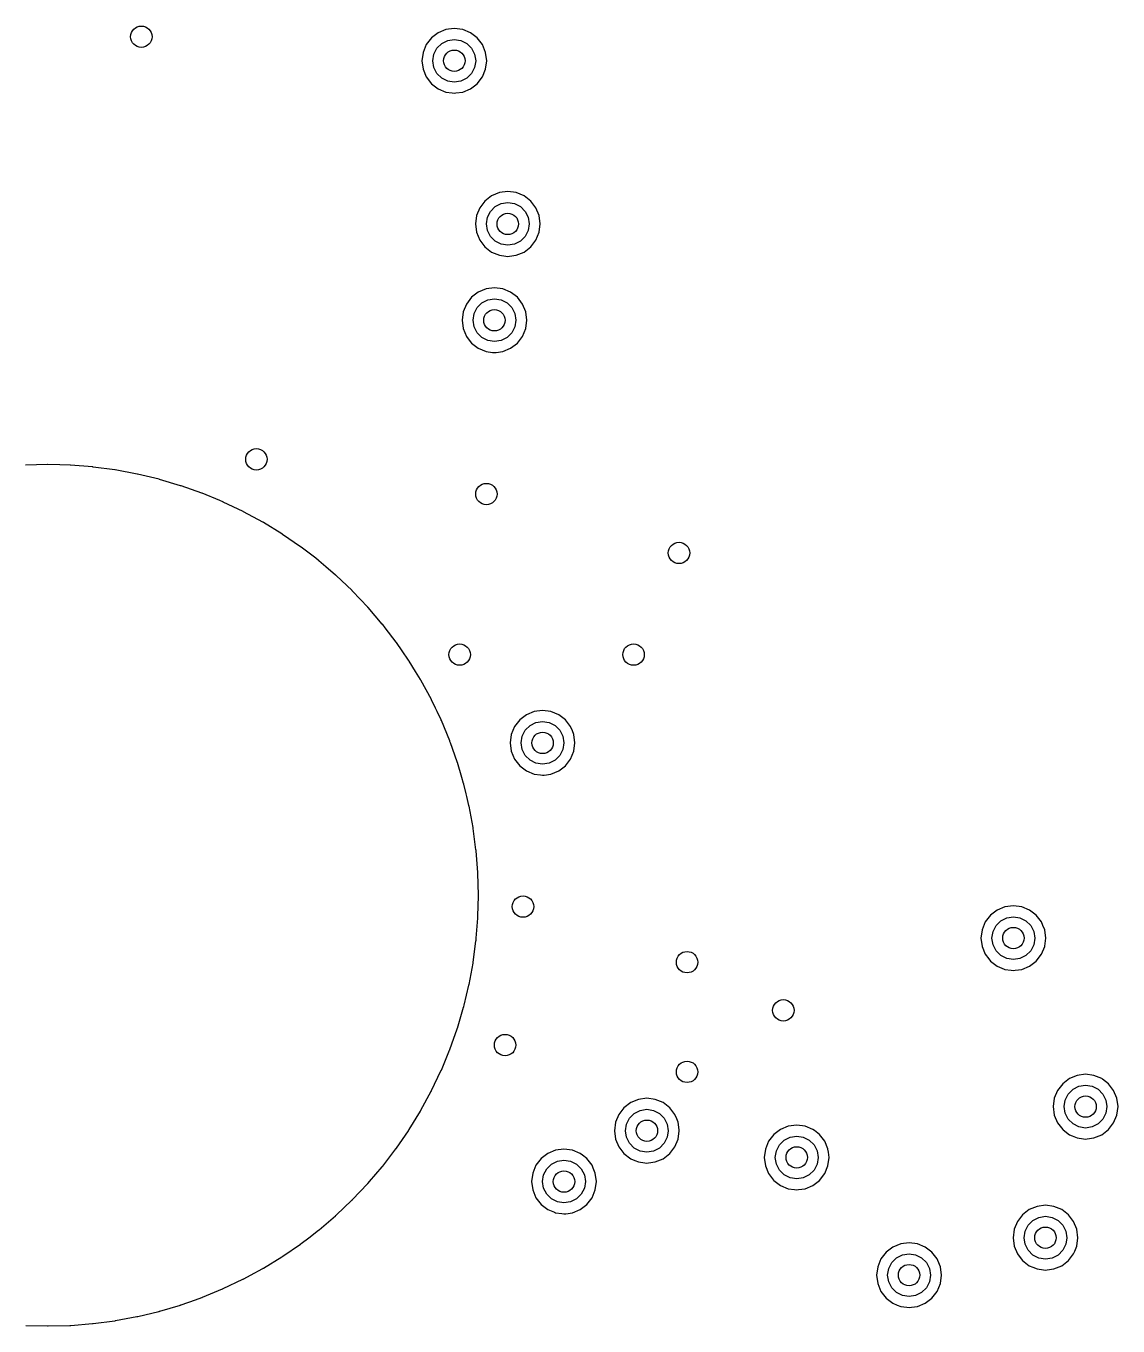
# Model space of a CAD drawing. Extents: x -1.57 to 1.57, y -1.57 to 1.57.
# Drawn here: x -0.016 to 0.788, y -0.317 to 0.64 of the extents above; entities that cross this region are included whole.
import ezdxf

# ---------------------------------------------------------------- set-up
doc = ezdxf.new("R2010")
doc.units = 0
doc.header["$MEASUREMENT"] = 0
doc.layers.add('BLACK', color=7, linetype='CONTINUOUS')

msp = doc.modelspace()

# ---------------------------------------------------------------- linework, layer by layer
at = {"layer": 'BLACK', "linetype": 'CONTINUOUS'}
for p, q in [((0.28729, 0.63482), (0.28235, 0.63104)), ((0.29304, 0.63721), (0.28729, 0.63482)), ((0.28729, 0.63482), (0.28729, 0.63482)), ((0.29921, 0.63802), (0.29304, 0.63721)), ((0.29304, 0.63721), (0.29304, 0.63721)), ((0.30538, 0.63721), (0.29921, 0.63802)), ((0.29921, 0.63802), (0.29921, 0.63802)), ((0.31113, 0.63482), (0.30538, 0.63721)), ((0.30538, 0.63721), (0.30538, 0.63721)), ((0.31607, 0.63104), (0.31113, 0.63482)), ((0.27856, 0.6261), (0.27618, 0.62035)), ((0.28235, 0.63104), (0.27856, 0.6261)), ((0.27856, 0.6261), (0.27856, 0.6261)), ((0.28235, 0.63104), (0.28235, 0.63104)), ((0.28424, 0.61904), (0.28647, 0.62343)), ((0.28647, 0.62343), (0.28996, 0.62691)), ((0.28996, 0.62691), (0.29435, 0.62915)), ((0.29435, 0.62915), (0.29921, 0.62992)), ((0.29921, 0.62992), (0.30408, 0.62915)), ((0.30408, 0.62915), (0.30847, 0.62691)), ((0.30847, 0.62691), (0.31195, 0.62343)), ((0.31195, 0.62343), (0.31419, 0.61904)), ((0.31986, 0.6261), (0.31607, 0.63104)), ((0.31607, 0.63104), (0.31607, 0.63104)), ((0.31607, 0.63104), (0.31607, 0.63104)), ((0.31607, 0.63104), (0.31607, 0.63104)), ((0.31607, 0.63104), (0.31607, 0.63104)), ((0.32225, 0.62035), (0.31986, 0.6261)), ((0.31986, 0.6261), (0.31986, 0.6261)), ((0.27618, 0.62035), (0.27537, 0.61417)), ((0.27537, 0.61417), (0.27537, 0.61417)), ((0.27537, 0.61417), (0.27618, 0.608)), ((0.27618, 0.62035), (0.27618, 0.62035)), ((0.28347, 0.61417), (0.28424, 0.61904)), ((0.28424, 0.60931), (0.28347, 0.61417)), ((0.31419, 0.61904), (0.31496, 0.61417)), ((0.31496, 0.61417), (0.31419, 0.60931)), ((0.32306, 0.61417), (0.32225, 0.62035)), ((0.32225, 0.608), (0.32306, 0.61417)), ((0.27618, 0.608), (0.27618, 0.608)), ((0.27618, 0.608), (0.27856, 0.60225)), ((0.28647, 0.60492), (0.28424, 0.60931)), ((0.28996, 0.60143), (0.28647, 0.60492)), ((0.31195, 0.60492), (0.30847, 0.60143)), ((0.31419, 0.60931), (0.31195, 0.60492)), ((0.31986, 0.60225), (0.32225, 0.608)), ((0.27856, 0.60225), (0.27856, 0.60225)), ((0.27856, 0.60225), (0.27856, 0.60225)), ((0.27856, 0.60225), (0.28235, 0.59731)), ((0.28235, 0.59731), (0.28729, 0.59352)), ((0.28729, 0.59352), (0.29304, 0.59114)), ((0.29435, 0.5992), (0.28996, 0.60143)), ((0.29921, 0.59842), (0.29435, 0.5992)), ((0.30408, 0.5992), (0.29921, 0.59842)), ((0.30847, 0.60143), (0.30408, 0.5992)), ((0.30538, 0.59114), (0.31113, 0.59352)), ((0.31113, 0.59352), (0.31607, 0.59731)), ((0.31607, 0.59731), (0.31986, 0.60225)), ((0.29304, 0.59114), (0.29767, 0.59053)), ((0.29767, 0.59053), (0.29921, 0.59033)), ((0.29921, 0.59033), (0.30045, 0.59049)), ((0.29921, 0.59033), (0.29921, 0.59033)), ((0.29921, 0.59033), (0.29921, 0.59033)), ((0.30045, 0.59049), (0.30538, 0.59114)), ((0.33241, 0.51713), (0.32666, 0.51475)), ((0.33858, 0.51794), (0.33241, 0.51713)), ((0.33241, 0.51713), (0.33241, 0.51713)), ((0.34475, 0.51713), (0.33858, 0.51794)), ((0.33858, 0.51794), (0.33858, 0.51794)), ((0.35051, 0.51475), (0.34475, 0.51713)), ((0.34475, 0.51713), (0.34475, 0.51713)), ((0.32172, 0.51096), (0.31793, 0.50602)), ((0.32666, 0.51475), (0.32172, 0.51096)), ((0.32172, 0.51096), (0.32172, 0.51096)), ((0.32666, 0.51475), (0.32666, 0.51475)), ((0.32933, 0.50684), (0.33372, 0.50907)), ((0.33372, 0.50907), (0.33858, 0.50984)), ((0.33858, 0.50984), (0.34345, 0.50907)), ((0.34345, 0.50907), (0.34784, 0.50684)), ((0.35544, 0.51096), (0.35051, 0.51475)), ((0.35923, 0.50602), (0.35544, 0.51096)), ((0.35544, 0.51096), (0.35544, 0.51096)), ((0.35544, 0.51096), (0.35544, 0.51096)), ((0.35544, 0.51096), (0.35544, 0.51096)), ((0.35544, 0.51096), (0.35544, 0.51096)), ((0.31555, 0.50027), (0.31474, 0.4941)), ((0.31793, 0.50602), (0.31555, 0.50027)), ((0.31555, 0.50027), (0.31555, 0.50027)), ((0.31793, 0.50602), (0.31793, 0.50602)), ((0.32283, 0.49409), (0.3236, 0.49896)), ((0.3236, 0.49896), (0.32584, 0.50335)), ((0.32584, 0.50335), (0.32933, 0.50684)), ((0.34784, 0.50684), (0.35132, 0.50335)), ((0.35132, 0.50335), (0.35356, 0.49896)), ((0.35356, 0.49896), (0.35433, 0.49409)), ((0.36156, 0.50041), (0.35923, 0.50602)), ((0.35923, 0.50602), (0.35923, 0.50602)), ((0.36162, 0.50027), (0.36156, 0.50041)), ((0.36243, 0.49409), (0.36162, 0.50027)), ((0.31474, 0.4941), (0.31474, 0.49409)), ((0.31474, 0.49409), (0.31555, 0.48792)), ((0.3236, 0.48923), (0.32283, 0.49409)), ((0.32584, 0.48484), (0.3236, 0.48923)), ((0.35356, 0.48923), (0.35132, 0.48484)), ((0.35433, 0.49409), (0.35356, 0.48923)), ((0.36162, 0.48792), (0.36243, 0.49409)), ((0.31555, 0.48792), (0.31555, 0.48792)), ((0.31555, 0.48792), (0.31793, 0.48217)), ((0.31793, 0.48217), (0.31793, 0.48217)), ((0.31793, 0.48217), (0.32172, 0.47723)), ((0.32933, 0.48135), (0.32584, 0.48484)), ((0.33372, 0.47912), (0.32933, 0.48135)), ((0.33858, 0.47835), (0.33372, 0.47912)), ((0.34345, 0.47912), (0.33858, 0.47835)), ((0.34784, 0.48135), (0.34345, 0.47912)), ((0.35132, 0.48484), (0.34784, 0.48135)), ((0.35544, 0.47723), (0.35923, 0.48217)), ((0.35923, 0.48217), (0.36162, 0.48792)), ((0.32172, 0.47723), (0.32172, 0.47723)), ((0.32172, 0.47723), (0.32666, 0.47344)), ((0.32666, 0.47344), (0.33241, 0.47106)), ((0.33241, 0.47106), (0.33704, 0.47045)), ((0.33704, 0.47045), (0.33858, 0.47025)), ((0.33858, 0.47025), (0.33982, 0.47041)), ((0.33858, 0.47025), (0.33858, 0.47025)), ((0.33858, 0.47025), (0.33858, 0.47025)), ((0.33982, 0.47041), (0.34475, 0.47106)), ((0.34475, 0.47106), (0.35051, 0.47344)), ((0.35051, 0.47344), (0.35544, 0.47723)), ((0.31682, 0.44388), (0.31188, 0.44009)), ((0.32257, 0.44626), (0.31682, 0.44388)), ((0.31682, 0.44388), (0.31682, 0.44388)), ((0.32874, 0.44707), (0.32257, 0.44626)), ((0.32257, 0.44626), (0.32257, 0.44626)), ((0.33491, 0.44626), (0.32874, 0.44707)), ((0.32874, 0.44707), (0.32874, 0.44707)), ((0.34066, 0.44388), (0.33491, 0.44626)), ((0.33491, 0.44626), (0.33491, 0.44626)), ((0.3456, 0.44009), (0.34066, 0.44388)), ((0.30809, 0.43515), (0.30571, 0.4294)), ((0.31188, 0.44009), (0.30809, 0.43515)), ((0.30809, 0.43515), (0.30809, 0.43515)), ((0.31188, 0.44009), (0.31188, 0.44009)), ((0.31376, 0.4281), (0.316, 0.43249)), ((0.316, 0.43249), (0.31948, 0.43597)), ((0.31948, 0.43597), (0.32387, 0.43821)), ((0.32387, 0.43821), (0.32874, 0.43898)), ((0.32874, 0.43898), (0.33361, 0.43821)), ((0.33361, 0.43821), (0.338, 0.43597)), ((0.338, 0.43597), (0.34148, 0.43249)), ((0.34148, 0.43249), (0.34372, 0.4281)), ((0.34939, 0.43515), (0.3456, 0.44009)), ((0.3456, 0.44009), (0.3456, 0.44009)), ((0.3456, 0.44009), (0.3456, 0.44009)), ((0.3456, 0.44009), (0.3456, 0.44009)), ((0.3456, 0.44009), (0.3456, 0.44009)), ((0.35177, 0.4294), (0.34939, 0.43515)), ((0.34939, 0.43515), (0.34939, 0.43515)), ((0.30571, 0.4294), (0.30489, 0.42323)), ((0.30489, 0.42323), (0.30489, 0.42323)), ((0.30489, 0.42323), (0.30571, 0.41706)), ((0.30571, 0.4294), (0.30571, 0.4294)), ((0.31299, 0.42323), (0.31376, 0.4281)), ((0.31376, 0.41836), (0.31299, 0.42323)), ((0.34372, 0.4281), (0.34449, 0.42323)), ((0.34449, 0.42323), (0.34372, 0.41836)), ((0.35259, 0.42323), (0.35177, 0.4294)), ((0.35177, 0.41706), (0.35259, 0.42323)), ((0.30571, 0.41706), (0.30571, 0.41706)), ((0.30571, 0.41706), (0.30809, 0.41131)), ((0.316, 0.41397), (0.31376, 0.41836)), ((0.31948, 0.41049), (0.316, 0.41397)), ((0.34148, 0.41397), (0.338, 0.41049)), ((0.34372, 0.41836), (0.34148, 0.41397)), ((0.34939, 0.4113), (0.35177, 0.41706)), ((0.30809, 0.41131), (0.30809, 0.41131)), ((0.30809, 0.41131), (0.31094, 0.40759)), ((0.31094, 0.40759), (0.31188, 0.40637)), ((0.31188, 0.40637), (0.31682, 0.40258)), ((0.31682, 0.40258), (0.32257, 0.4002)), ((0.32387, 0.40825), (0.31948, 0.41049)), ((0.32874, 0.40748), (0.32387, 0.40825)), ((0.33361, 0.40825), (0.32874, 0.40748)), ((0.338, 0.41049), (0.33361, 0.40825)), ((0.33491, 0.4002), (0.34066, 0.40258)), ((0.34066, 0.40258), (0.3456, 0.40637)), ((0.3456, 0.40637), (0.34939, 0.4113)), ((0.32257, 0.4002), (0.3272, 0.39959)), ((0.3272, 0.39959), (0.32874, 0.39938)), ((0.32874, 0.39938), (0.32997, 0.39954)), ((0.32874, 0.39938), (0.32874, 0.39938)), ((0.32874, 0.39938), (0.32874, 0.39938)), ((0.32997, 0.39954), (0.33491, 0.4002)), ((-0.00011, 0.31695), (-0.01629, 0.31652)), ((-0.00006, 0.31695), (-0.00011, 0.31695)), ((-0.00004, 0.31695), (-0.00006, 0.31695)), ((0.00005, 0.31695), (-0.00004, 0.31695)), ((0.00007, 0.31695), (0.00005, 0.31695)), ((0.00012, 0.31695), (0.00007, 0.31695)), ((0.00886, 0.31672), (0.00012, 0.31695)), ((0.01646, 0.31652), (0.00886, 0.31672)), ((0.01651, 0.31652), (0.01646, 0.31652)), ((0.01655, 0.31652), (0.01651, 0.31652)), ((0.01662, 0.31651), (0.01655, 0.31652)), ((0.01667, 0.31651), (0.01662, 0.31651)), ((0.01673, 0.3165), (0.01667, 0.31651)), ((0.03301, 0.31522), (0.01673, 0.3165)), ((0.03306, 0.31522), (0.03301, 0.31522)), ((0.03308, 0.31522), (0.03306, 0.31522)), ((0.03318, 0.31521), (0.03308, 0.31522)), ((0.03332, 0.3152), (0.03318, 0.31521)), ((0.03344, 0.31517), (0.03332, 0.3152)), ((0.04947, 0.31306), (0.03344, 0.31517)), ((0.04951, 0.31306), (0.04947, 0.31306)), ((0.04955, 0.31305), (0.04951, 0.31306)), ((0.04961, 0.31304), (0.04955, 0.31305)), ((0.04967, 0.31303), (0.04961, 0.31304)), ((0.04972, 0.31302), (0.04967, 0.31303)), ((0.06578, 0.31004), (0.04972, 0.31302)), ((0.06583, 0.31004), (0.06578, 0.31004)), ((0.06587, 0.31003), (0.06583, 0.31004)), ((0.06593, 0.31002), (0.06587, 0.31003)), ((0.06598, 0.31001), (0.06593, 0.31002)), ((0.06603, 0.30999), (0.06598, 0.31001)), ((0.08191, 0.30618), (0.06603, 0.30999)), ((0.08197, 0.30617), (0.08191, 0.30618)), ((0.08198, 0.30616), (0.08197, 0.30617)), ((0.08208, 0.30614), (0.08198, 0.30616)), ((0.08222, 0.3061), (0.08208, 0.30614)), ((0.08234, 0.30606), (0.08222, 0.3061)), ((0.09782, 0.30147), (0.08234, 0.30606)), ((0.09788, 0.30146), (0.09782, 0.30147)), ((0.09791, 0.30145), (0.09788, 0.30146)), ((0.09798, 0.30143), (0.09791, 0.30145)), ((0.09811, 0.30138), (0.09798, 0.30143)), ((0.09821, 0.30134), (0.09811, 0.30138)), ((0.11331, 0.29599), (0.09821, 0.30134)), ((0.11342, 0.29596), (0.11331, 0.29599)), ((0.11355, 0.29591), (0.11342, 0.29596)), ((0.11362, 0.29588), (0.11355, 0.29591)), ((0.11366, 0.29587), (0.11362, 0.29588)), ((0.11371, 0.29584), (0.11366, 0.29587)), ((0.12668, 0.29047), (0.11371, 0.29584)), ((0.12879, 0.2896), (0.12668, 0.29047)), ((0.12884, 0.28958), (0.12879, 0.2896)), ((0.12888, 0.28956), (0.12884, 0.28958)), ((0.12895, 0.28953), (0.12888, 0.28956)), ((0.12908, 0.28948), (0.12895, 0.28953)), ((0.12918, 0.28942), (0.12908, 0.28948)), ((0.14376, 0.28246), (0.12918, 0.28942)), ((0.14382, 0.28244), (0.14376, 0.28246)), ((0.14386, 0.28242), (0.14382, 0.28244)), ((0.14393, 0.28238), (0.14386, 0.28242)), ((0.14406, 0.28232), (0.14393, 0.28238)), ((0.14416, 0.28226), (0.14406, 0.28232)), ((0.15836, 0.27455), (0.14416, 0.28226)), ((0.15842, 0.27452), (0.15836, 0.27455)), ((0.15843, 0.27451), (0.15842, 0.27452)), ((0.15852, 0.27446), (0.15843, 0.27451)), ((0.15864, 0.2744), (0.15852, 0.27446)), ((0.15873, 0.27433), (0.15864, 0.2744)), ((0.17238, 0.26597), (0.15873, 0.27433)), ((0.17248, 0.26591), (0.17238, 0.26597)), ((0.17259, 0.26584), (0.17248, 0.26591)), ((0.17266, 0.26579), (0.17259, 0.26584)), ((0.17278, 0.26571), (0.17266, 0.26579)), ((0.17288, 0.26564), (0.17278, 0.26571)), ((0.18606, 0.25658), (0.17288, 0.26564)), ((0.18616, 0.25652), (0.18606, 0.25658)), ((0.18626, 0.25644), (0.18616, 0.25652)), ((0.18634, 0.25639), (0.18626, 0.25644)), ((0.18637, 0.25637), (0.18634, 0.25639)), ((0.18641, 0.25633), (0.18637, 0.25637)), ((0.19723, 0.24803), (0.18641, 0.25633)), ((0.19936, 0.2464), (0.19723, 0.24803)), ((0.1994, 0.24637), (0.19936, 0.2464)), ((0.19943, 0.24634), (0.1994, 0.24637)), ((0.19949, 0.24629), (0.19943, 0.24634)), ((0.19953, 0.24626), (0.19949, 0.24629)), ((0.19957, 0.24622), (0.19953, 0.24626)), ((0.20468, 0.24186), (0.19957, 0.24622)), ((0.21186, 0.23572), (0.20468, 0.24186)), ((0.21196, 0.23565), (0.21186, 0.23572)), ((0.21204, 0.23557), (0.21196, 0.23565)), ((0.21212, 0.23551), (0.21204, 0.23557)), ((0.21221, 0.23543), (0.21212, 0.23551)), ((0.21229, 0.23534), (0.21221, 0.23543)), ((0.22402, 0.22421), (0.21229, 0.23534)), ((0.22406, 0.22417), (0.22402, 0.22421)), ((0.22408, 0.22416), (0.22406, 0.22417)), ((0.22416, 0.22408), (0.22408, 0.22416)), ((0.22426, 0.22399), (0.22416, 0.22408)), ((0.22434, 0.22389), (0.22426, 0.22399)), ((0.23545, 0.21218), (0.22434, 0.22389)), ((0.23549, 0.21214), (0.23545, 0.21218)), ((0.23551, 0.21212), (0.23549, 0.21214)), ((0.23558, 0.21204), (0.23551, 0.21212)), ((0.23568, 0.21193), (0.23558, 0.21204)), ((0.23575, 0.21183), (0.23568, 0.21193)), ((0.24622, 0.19957), (0.23575, 0.21183)), ((0.24627, 0.19953), (0.24622, 0.19957)), ((0.24628, 0.1995), (0.24627, 0.19953)), ((0.24635, 0.19942), (0.24628, 0.1995)), ((0.24643, 0.19933), (0.24635, 0.19942)), ((0.2465, 0.19922), (0.24643, 0.19933)), ((0.24832, 0.19685), (0.2465, 0.19922)), ((0.25633, 0.18641), (0.24832, 0.19685)), ((0.25637, 0.18636), (0.25633, 0.18641)), ((0.25639, 0.18634), (0.25637, 0.18636)), ((0.25645, 0.18626), (0.25639, 0.18634)), ((0.25654, 0.18614), (0.25645, 0.18626)), ((0.2566, 0.18604), (0.25654, 0.18614)), ((0.26075, 0.17999), (0.2566, 0.18604)), ((0.26555, 0.173), (0.26075, 0.17999)), ((0.26574, 0.17274), (0.26555, 0.173)), ((0.26577, 0.17269), (0.26574, 0.17274)), ((0.26579, 0.17267), (0.26577, 0.17269)), ((0.26584, 0.17258), (0.26579, 0.17267)), ((0.26592, 0.17247), (0.26584, 0.17258)), ((0.26598, 0.17236), (0.26592, 0.17247)), ((0.2707, 0.16466), (0.26598, 0.17236)), ((0.27304, 0.16083), (0.2707, 0.16466)), ((0.27434, 0.15872), (0.27304, 0.16083)), ((0.27441, 0.15862), (0.27434, 0.15872)), ((0.27446, 0.15851), (0.27441, 0.15862)), ((0.27451, 0.15844), (0.27446, 0.15851)), ((0.27458, 0.15832), (0.27451, 0.15844)), ((0.27463, 0.15822), (0.27458, 0.15832)), ((0.28234, 0.14401), (0.27463, 0.15822)), ((0.28237, 0.14396), (0.28234, 0.14401)), ((0.28237, 0.14395), (0.28237, 0.14396)), ((0.28244, 0.14383), (0.28237, 0.14395)), ((0.28246, 0.14376), (0.28244, 0.14383)), ((0.28244, 0.14383), (0.28244, 0.14383)), ((0.28531, 0.1378), (0.28246, 0.14376)), ((0.28653, 0.13524), (0.28531, 0.1378)), ((0.28949, 0.12904), (0.28653, 0.13524)), ((0.358, 0.13524), (0.35225, 0.13286)), ((0.36417, 0.13605), (0.358, 0.13524)), ((0.358, 0.13524), (0.358, 0.13524)), ((0.37034, 0.13524), (0.36417, 0.13605)), ((0.36417, 0.13605), (0.36417, 0.13605)), ((0.3761, 0.13286), (0.37034, 0.13524)), ((0.37034, 0.13524), (0.37034, 0.13524)), ((0.28952, 0.12899), (0.28949, 0.12904)), ((0.28953, 0.12897), (0.28952, 0.12899)), ((0.28957, 0.12886), (0.28953, 0.12897)), ((0.28964, 0.12872), (0.28957, 0.12886)), ((0.28968, 0.1286), (0.28964, 0.12872)), ((0.29584, 0.11371), (0.28968, 0.1286)), ((0.34731, 0.12907), (0.34352, 0.12413)), ((0.35225, 0.13286), (0.34731, 0.12907)), ((0.34731, 0.12907), (0.34731, 0.12907)), ((0.35143, 0.12146), (0.35492, 0.12495)), ((0.35225, 0.13286), (0.35225, 0.13286)), ((0.35492, 0.12495), (0.35931, 0.12718)), ((0.35931, 0.12718), (0.36417, 0.12795)), ((0.36417, 0.12795), (0.36904, 0.12718)), ((0.36904, 0.12718), (0.37343, 0.12495)), ((0.37343, 0.12495), (0.37691, 0.12146)), ((0.38103, 0.12907), (0.3761, 0.13286)), ((0.38104, 0.12907), (0.38103, 0.12907)), ((0.38482, 0.12413), (0.38104, 0.12907)), ((0.38104, 0.12907), (0.38104, 0.12907)), ((0.38104, 0.12907), (0.38104, 0.12907)), ((0.38104, 0.12907), (0.38104, 0.12907)), ((0.34114, 0.11838), (0.34033, 0.1122)), ((0.34352, 0.12413), (0.34114, 0.11838)), ((0.34114, 0.11838), (0.34114, 0.11838)), ((0.34352, 0.12413), (0.34352, 0.12413)), ((0.34842, 0.1122), (0.3492, 0.11707)), ((0.3492, 0.11707), (0.35143, 0.12146)), ((0.37691, 0.12146), (0.37915, 0.11707)), ((0.37915, 0.11707), (0.37992, 0.1122)), ((0.38615, 0.12093), (0.38482, 0.12413)), ((0.38482, 0.12413), (0.38482, 0.12413)), ((0.38721, 0.11838), (0.38615, 0.12093)), ((0.38802, 0.1122), (0.38721, 0.11838)), ((0.29587, 0.11366), (0.29584, 0.11371)), ((0.29588, 0.11364), (0.29587, 0.11366)), ((0.29592, 0.11353), (0.29588, 0.11364)), ((0.29596, 0.11343), (0.29592, 0.11353)), ((0.29599, 0.11332), (0.29596, 0.11343)), ((0.29639, 0.1122), (0.29599, 0.11332)), ((0.30134, 0.09822), (0.29639, 0.1122)), ((0.34033, 0.1122), (0.34033, 0.1122)), ((0.34033, 0.1122), (0.34114, 0.10603)), ((0.34114, 0.10603), (0.34114, 0.10603)), ((0.34114, 0.10603), (0.34352, 0.10028)), ((0.3492, 0.10734), (0.34842, 0.1122)), ((0.35143, 0.10295), (0.3492, 0.10734)), ((0.37915, 0.10734), (0.37691, 0.10295)), ((0.37992, 0.1122), (0.37915, 0.10734)), ((0.38482, 0.10028), (0.38721, 0.10603)), ((0.38721, 0.10603), (0.38802, 0.1122)), ((0.30139, 0.0981), (0.30134, 0.09822)), ((0.30142, 0.09801), (0.30139, 0.0981)), ((0.30146, 0.09788), (0.30142, 0.09801)), ((0.3015, 0.09778), (0.30146, 0.09788)), ((0.30152, 0.09765), (0.3015, 0.09778)), ((0.30476, 0.08673), (0.30152, 0.09765)), ((0.34352, 0.10028), (0.34352, 0.10028)), ((0.34352, 0.10028), (0.34731, 0.09534)), ((0.35492, 0.09946), (0.35143, 0.10295)), ((0.35931, 0.09723), (0.35492, 0.09946)), ((0.36417, 0.09646), (0.35931, 0.09723)), ((0.36904, 0.09723), (0.36417, 0.09646)), ((0.37343, 0.09946), (0.36904, 0.09723)), ((0.37691, 0.10295), (0.37343, 0.09946)), ((0.38104, 0.09534), (0.38482, 0.10028)), ((0.30606, 0.08234), (0.30476, 0.08673)), ((0.34731, 0.09534), (0.34731, 0.09534)), ((0.34731, 0.09534), (0.35225, 0.09155)), ((0.35225, 0.09155), (0.358, 0.08917)), ((0.358, 0.08917), (0.36263, 0.08856)), ((0.36263, 0.08856), (0.36417, 0.08836)), ((0.36417, 0.08836), (0.36541, 0.08852)), ((0.36417, 0.08836), (0.36417, 0.08836)), ((0.36417, 0.08836), (0.36417, 0.08836)), ((0.36541, 0.08852), (0.37034, 0.08917)), ((0.37034, 0.08917), (0.3761, 0.09155)), ((0.3761, 0.09155), (0.38104, 0.09534)), ((0.30611, 0.08221), (0.30606, 0.08234)), ((0.30613, 0.0821), (0.30611, 0.08221)), ((0.30617, 0.08197), (0.30613, 0.0821)), ((0.3062, 0.08186), (0.30617, 0.08197)), ((0.30622, 0.08173), (0.3062, 0.08186)), ((0.30789, 0.0748), (0.30622, 0.08173)), ((0.30837, 0.07277), (0.30789, 0.0748)), ((0.30996, 0.06617), (0.30837, 0.07277)), ((0.30999, 0.06606), (0.30996, 0.06617)), ((0.31001, 0.06595), (0.30999, 0.06606)), ((0.31004, 0.06585), (0.31001, 0.06595)), ((0.31007, 0.06572), (0.31004, 0.06585)), ((0.31008, 0.06559), (0.31007, 0.06572)), ((0.313, 0.04986), (0.31008, 0.06559)), ((0.31303, 0.04974), (0.313, 0.04986)), ((0.31304, 0.04964), (0.31303, 0.04974)), ((0.31306, 0.04952), (0.31304, 0.04964)), ((0.31308, 0.04942), (0.31306, 0.04952)), ((0.31309, 0.04929), (0.31308, 0.04942)), ((0.31517, 0.03343), (0.31309, 0.04929)), ((0.3152, 0.03331), (0.31517, 0.03343)), ((0.31521, 0.03318), (0.3152, 0.03331)), ((0.31522, 0.03308), (0.31521, 0.03318)), ((0.31524, 0.03293), (0.31522, 0.03308)), ((0.31524, 0.03281), (0.31524, 0.03293)), ((0.31649, 0.01688), (0.31524, 0.03281)), ((0.31651, 0.01676), (0.31649, 0.01688)), ((0.31651, 0.01664), (0.31651, 0.01676)), ((0.31652, 0.01653), (0.31651, 0.01664)), ((0.31653, 0.01636), (0.31652, 0.01653)), ((0.31652, 0.01623), (0.31653, 0.01636)), ((0.31694, 0.00014), (0.31652, 0.01623)), ((0.31695, 0.00008), (0.31694, 0.00014)), ((0.31695, 0.00007), (0.31695, 0.00008)), ((0.31695, -0.00007), (0.31695, 0.00007)), ((0.31655, -0.0153), (0.31694, -0.0003)), ((0.31694, -0.0003), (0.31695, -0.00017)), ((0.31695, -0.00017), (0.31695, -0.00007)), ((0.70446, -0.00846), (0.69871, -0.01085)), ((0.71063, -0.00765), (0.70446, -0.00846)), ((0.70446, -0.00846), (0.70446, -0.00846)), ((0.7168, -0.00846), (0.71063, -0.00765)), ((0.71063, -0.00765), (0.71063, -0.00765)), ((0.72255, -0.01085), (0.7168, -0.00846)), ((0.7168, -0.00846), (0.7168, -0.00846)), ((0.31534, -0.0315), (0.31649, -0.01691)), ((0.31649, -0.01691), (0.31651, -0.01678)), ((0.31651, -0.01664), (0.31652, -0.01653)), ((0.31651, -0.01678), (0.31651, -0.01664)), ((0.31652, -0.01625), (0.31655, -0.0153)), ((0.31653, -0.01639), (0.31652, -0.01625)), ((0.31652, -0.01653), (0.31653, -0.01639)), ((0.69377, -0.01463), (0.68998, -0.01957)), ((0.69871, -0.01085), (0.69377, -0.01463)), ((0.69377, -0.01463), (0.69377, -0.01463)), ((0.69789, -0.02224), (0.70137, -0.01876)), ((0.69871, -0.01085), (0.69871, -0.01085)), ((0.70137, -0.01876), (0.70576, -0.01652)), ((0.70576, -0.01652), (0.71063, -0.01575)), ((0.71063, -0.01575), (0.7155, -0.01652)), ((0.7155, -0.01652), (0.71989, -0.01876)), ((0.71989, -0.01876), (0.72337, -0.02224)), ((0.72749, -0.01463), (0.72255, -0.01085)), ((0.73128, -0.01957), (0.72749, -0.01463)), ((0.72749, -0.01463), (0.72749, -0.01463)), ((0.72749, -0.01463), (0.72749, -0.01463)), ((0.72749, -0.01463), (0.72749, -0.01463)), ((0.72749, -0.01463), (0.72749, -0.01463)), ((0.6876, -0.02532), (0.68678, -0.0315)), ((0.68998, -0.01957), (0.6876, -0.02532)), ((0.6876, -0.02532), (0.6876, -0.02532)), ((0.68998, -0.01957), (0.68998, -0.01957)), ((0.69488, -0.0315), (0.69565, -0.02663)), ((0.69565, -0.02663), (0.69789, -0.02224)), ((0.72337, -0.02224), (0.72561, -0.02663)), ((0.72561, -0.02663), (0.72638, -0.0315)), ((0.73239, -0.02224), (0.73128, -0.01957)), ((0.73128, -0.01957), (0.73128, -0.01957)), ((0.73366, -0.02532), (0.73239, -0.02224)), ((0.73448, -0.0315), (0.73366, -0.02532)), ((0.31306, -0.04944), (0.31517, -0.03346)), ((0.31517, -0.03346), (0.3152, -0.03332)), ((0.3152, -0.03332), (0.31521, -0.0332)), ((0.31521, -0.0332), (0.31522, -0.03306)), ((0.31522, -0.03306), (0.31523, -0.03297)), ((0.31523, -0.03284), (0.31534, -0.0315)), ((0.31523, -0.03297), (0.31523, -0.03284)), ((0.68678, -0.0315), (0.68678, -0.0315)), ((0.68678, -0.0315), (0.6876, -0.03767)), ((0.6876, -0.03767), (0.6876, -0.03767)), ((0.6876, -0.03767), (0.68998, -0.04342)), ((0.69565, -0.03636), (0.69488, -0.0315)), ((0.69789, -0.04075), (0.69565, -0.03636)), ((0.72561, -0.03636), (0.72337, -0.04075)), ((0.72638, -0.0315), (0.72561, -0.03636)), ((0.73128, -0.04342), (0.73366, -0.03767)), ((0.73366, -0.03767), (0.7337, -0.0374)), ((0.7337, -0.0374), (0.73448, -0.0315)), ((0.68998, -0.04342), (0.68998, -0.04342)), ((0.68998, -0.04342), (0.6926, -0.04684)), ((0.6926, -0.04684), (0.69377, -0.04836)), ((0.70137, -0.04424), (0.69789, -0.04075)), ((0.70576, -0.04647), (0.70137, -0.04424)), ((0.71063, -0.04724), (0.70576, -0.04647)), ((0.7155, -0.04647), (0.71063, -0.04724)), ((0.71989, -0.04424), (0.7155, -0.04647)), ((0.72337, -0.04075), (0.71989, -0.04424)), ((0.72749, -0.04836), (0.73128, -0.04342)), ((0.31008, -0.06561), (0.31299, -0.0499)), ((0.31299, -0.0499), (0.31302, -0.04976)), ((0.31302, -0.04976), (0.31304, -0.04965)), ((0.31304, -0.04965), (0.31306, -0.04952)), ((0.31306, -0.04951), (0.31306, -0.04944)), ((0.31306, -0.04952), (0.31306, -0.04951)), ((0.69377, -0.04836), (0.69871, -0.05215)), ((0.69871, -0.05215), (0.69871, -0.05215)), ((0.69871, -0.05215), (0.69871, -0.05215)), ((0.69871, -0.05215), (0.70381, -0.05426)), ((0.70381, -0.05426), (0.70446, -0.05453)), ((0.70446, -0.05453), (0.70909, -0.05514)), ((0.70909, -0.05514), (0.71063, -0.05534)), ((0.71063, -0.05534), (0.71186, -0.05518)), ((0.71063, -0.05534), (0.71063, -0.05534)), ((0.71063, -0.05534), (0.71063, -0.05534)), ((0.71186, -0.05518), (0.7168, -0.05453)), ((0.7168, -0.05453), (0.72255, -0.05215)), ((0.72255, -0.05215), (0.72749, -0.04836)), ((0.30646, -0.08073), (0.30995, -0.0662)), ((0.30995, -0.0662), (0.30999, -0.06608)), ((0.30999, -0.06608), (0.31001, -0.06595)), ((0.31001, -0.06595), (0.31004, -0.06584)), ((0.31004, -0.06584), (0.31006, -0.06574)), ((0.31006, -0.06574), (0.31008, -0.06561)), ((0.30304, -0.09252), (0.30604, -0.08239)), ((0.30604, -0.08239), (0.3061, -0.08225)), ((0.3061, -0.08225), (0.30613, -0.0821)), ((0.30613, -0.0821), (0.30617, -0.08196)), ((0.30617, -0.08196), (0.3062, -0.08187)), ((0.3062, -0.08187), (0.30622, -0.08174)), ((0.30622, -0.08174), (0.30646, -0.08073)), ((0.30152, -0.09766), (0.30304, -0.09252)), ((0.29739, -0.10938), (0.30133, -0.09825)), ((0.30133, -0.09825), (0.30138, -0.09812)), ((0.30138, -0.09812), (0.30142, -0.09801)), ((0.30142, -0.09801), (0.30146, -0.09787)), ((0.30146, -0.09787), (0.30149, -0.09779)), ((0.30149, -0.09779), (0.30152, -0.09766)), ((0.28967, -0.12861), (0.29577, -0.11389)), ((0.29577, -0.11389), (0.29583, -0.11377)), ((0.29583, -0.11377), (0.29588, -0.11364)), ((0.29588, -0.11364), (0.29592, -0.11353)), ((0.29592, -0.11353), (0.29593, -0.11351)), ((0.29593, -0.11351), (0.29595, -0.11345)), ((0.29595, -0.11345), (0.29739, -0.10938)), ((0.28252, -0.14364), (0.28941, -0.12921)), ((0.28941, -0.12921), (0.28947, -0.12909)), ((0.28947, -0.12909), (0.28952, -0.12897)), ((0.28952, -0.12897), (0.28958, -0.12886)), ((0.28958, -0.12886), (0.28963, -0.12874)), ((0.28963, -0.12874), (0.28967, -0.12861)), ((0.75761, -0.13248), (0.75186, -0.13486)), ((0.76378, -0.13167), (0.75761, -0.13248)), ((0.75761, -0.13248), (0.75761, -0.13248)), ((0.76995, -0.13248), (0.76378, -0.13167)), ((0.76378, -0.13167), (0.76378, -0.13167)), ((0.7757, -0.13486), (0.76995, -0.13248)), ((0.76995, -0.13248), (0.76995, -0.13248)), ((0.74692, -0.13865), (0.74313, -0.14359)), ((0.75186, -0.13486), (0.74692, -0.13865)), ((0.74692, -0.13865), (0.74692, -0.13865)), ((0.75104, -0.14625), (0.75452, -0.14277)), ((0.75186, -0.13486), (0.75186, -0.13486)), ((0.75452, -0.14277), (0.75891, -0.14053)), ((0.75891, -0.14053), (0.76378, -0.13976)), ((0.76378, -0.13976), (0.76865, -0.14053)), ((0.76865, -0.14053), (0.77304, -0.14277)), ((0.77304, -0.14277), (0.77652, -0.14625)), ((0.77632, -0.13534), (0.7757, -0.13486)), ((0.7757, -0.13486), (0.7757, -0.13486)), ((0.7757, -0.13486), (0.7757, -0.13486)), ((0.78064, -0.13865), (0.77632, -0.13534)), ((0.78443, -0.14359), (0.78064, -0.13865)), ((0.78064, -0.13865), (0.78064, -0.13865)), ((0.78064, -0.13865), (0.78064, -0.13865)), ((0.78064, -0.13865), (0.78064, -0.13865)), ((0.78064, -0.13865), (0.78064, -0.13865)), ((0.27463, -0.15821), (0.28225, -0.14416)), ((0.28225, -0.14416), (0.28233, -0.14405)), ((0.28233, -0.14405), (0.28237, -0.14396)), ((0.28237, -0.14396), (0.28244, -0.14382)), ((0.28244, -0.14382), (0.28247, -0.14377)), ((0.28247, -0.14377), (0.28252, -0.14364)), ((0.42902, -0.15258), (0.42408, -0.15637)), ((0.43477, -0.15019), (0.42902, -0.15258)), ((0.42902, -0.15258), (0.42902, -0.15258)), ((0.44094, -0.14938), (0.43477, -0.15019)), ((0.43477, -0.15019), (0.43477, -0.15019)), ((0.44712, -0.15019), (0.44094, -0.14938)), ((0.44094, -0.14938), (0.44094, -0.14938)), ((0.45287, -0.15258), (0.44712, -0.15019)), ((0.44712, -0.15019), (0.44712, -0.15019)), ((0.45669, -0.15551), (0.45287, -0.15258)), ((0.74075, -0.14934), (0.73993, -0.15551)), ((0.74313, -0.14359), (0.74075, -0.14934)), ((0.74075, -0.14934), (0.74075, -0.14934)), ((0.74313, -0.14359), (0.74313, -0.14359)), ((0.74803, -0.15551), (0.7488, -0.15065)), ((0.7488, -0.15065), (0.75104, -0.14625)), ((0.77652, -0.14625), (0.77876, -0.15065)), ((0.77876, -0.15065), (0.77953, -0.15551)), ((0.78681, -0.14934), (0.78443, -0.14359)), ((0.78443, -0.14359), (0.78443, -0.14359)), ((0.78763, -0.15551), (0.78681, -0.14934)), ((0.78681, -0.14934), (0.78681, -0.14934)), ((0.26598, -0.17235), (0.27431, -0.15876)), ((0.27431, -0.15876), (0.27439, -0.15865)), ((0.27439, -0.15865), (0.27446, -0.15852)), ((0.27446, -0.15852), (0.27452, -0.15843)), ((0.27452, -0.15843), (0.27458, -0.15833)), ((0.27458, -0.15833), (0.27463, -0.15821)), ((0.42029, -0.16131), (0.41791, -0.16706)), ((0.42408, -0.15637), (0.42029, -0.16131)), ((0.42029, -0.16131), (0.42029, -0.16131)), ((0.42408, -0.15637), (0.42408, -0.15637)), ((0.4282, -0.16397), (0.43169, -0.16049)), ((0.43169, -0.16049), (0.43608, -0.15825)), ((0.43608, -0.15825), (0.44094, -0.15748)), ((0.44094, -0.15748), (0.44581, -0.15825)), ((0.44581, -0.15825), (0.4502, -0.16049)), ((0.4502, -0.16049), (0.45369, -0.16397)), ((0.45781, -0.15637), (0.45669, -0.15551)), ((0.4616, -0.16131), (0.45781, -0.15637)), ((0.45781, -0.15637), (0.45781, -0.15637)), ((0.45781, -0.15637), (0.45781, -0.15637)), ((0.45781, -0.15637), (0.45781, -0.15637)), ((0.45781, -0.15637), (0.45781, -0.15637)), ((0.46297, -0.16461), (0.4616, -0.16131)), ((0.4616, -0.16131), (0.4616, -0.16131)), ((0.73993, -0.15551), (0.73993, -0.15551)), ((0.73993, -0.15551), (0.74075, -0.16168)), ((0.74075, -0.16168), (0.74075, -0.16168)), ((0.74075, -0.16168), (0.74313, -0.16744)), ((0.7488, -0.16038), (0.74803, -0.15551)), ((0.75104, -0.16477), (0.7488, -0.16038)), ((0.77876, -0.16038), (0.77652, -0.16477)), ((0.77953, -0.15551), (0.77876, -0.16038)), ((0.78443, -0.16744), (0.78681, -0.16168)), ((0.78681, -0.16168), (0.78763, -0.15551)), ((0.41791, -0.16706), (0.4171, -0.17323)), ((0.41791, -0.16706), (0.41791, -0.16706)), ((0.4252, -0.17323), (0.42597, -0.16836)), ((0.42597, -0.16836), (0.4282, -0.16397)), ((0.45369, -0.16397), (0.45592, -0.16836)), ((0.45592, -0.16836), (0.45669, -0.17323)), ((0.46398, -0.16706), (0.46297, -0.16461)), ((0.46419, -0.16869), (0.46398, -0.16706)), ((0.46474, -0.17288), (0.46419, -0.16869)), ((0.54501, -0.16988), (0.53926, -0.17226)), ((0.55118, -0.16907), (0.54501, -0.16988)), ((0.54501, -0.16988), (0.54501, -0.16988)), ((0.55735, -0.16988), (0.55118, -0.16907)), ((0.55118, -0.16907), (0.55118, -0.16907)), ((0.5631, -0.17226), (0.55735, -0.16988)), ((0.55735, -0.16988), (0.55735, -0.16988)), ((0.74313, -0.16744), (0.74313, -0.16744)), ((0.74313, -0.16744), (0.74692, -0.17237)), ((0.75452, -0.16825), (0.75104, -0.16477)), ((0.75891, -0.17049), (0.75452, -0.16825)), ((0.76378, -0.17126), (0.75891, -0.17049)), ((0.76865, -0.17049), (0.76378, -0.17126)), ((0.77304, -0.16825), (0.76865, -0.17049)), ((0.77652, -0.16477), (0.77304, -0.16825)), ((0.78064, -0.17237), (0.78443, -0.16744)), ((0.2566, -0.18603), (0.2654, -0.17323)), ((0.2654, -0.17323), (0.26564, -0.17289)), ((0.26564, -0.17289), (0.26572, -0.17278)), ((0.26572, -0.17278), (0.26578, -0.17268)), ((0.26578, -0.17268), (0.26585, -0.17257)), ((0.26585, -0.17257), (0.26592, -0.17247)), ((0.26592, -0.17247), (0.26598, -0.17235)), ((0.4171, -0.17323), (0.4171, -0.17323)), ((0.4171, -0.17323), (0.41791, -0.1794)), ((0.41791, -0.1794), (0.41791, -0.1794)), ((0.41791, -0.1794), (0.42029, -0.18515)), ((0.42597, -0.1781), (0.4252, -0.17323)), ((0.4282, -0.18249), (0.42597, -0.1781)), ((0.45592, -0.1781), (0.45369, -0.18249)), ((0.45669, -0.17323), (0.45592, -0.1781)), ((0.4616, -0.18515), (0.46398, -0.1794)), ((0.46398, -0.1794), (0.46479, -0.17323)), ((0.46479, -0.17323), (0.46474, -0.17288)), ((0.53053, -0.18099), (0.52815, -0.18674)), ((0.53432, -0.17605), (0.53053, -0.18099)), ((0.53053, -0.18099), (0.53053, -0.18099)), ((0.53926, -0.17226), (0.53432, -0.17605)), ((0.53432, -0.17605), (0.53432, -0.17605)), ((0.53844, -0.18366), (0.54192, -0.18017)), ((0.53926, -0.17226), (0.53926, -0.17226)), ((0.54192, -0.18017), (0.54631, -0.17794)), ((0.54631, -0.17794), (0.55118, -0.17716)), ((0.55118, -0.17716), (0.55605, -0.17794)), ((0.55605, -0.17794), (0.56044, -0.18017)), ((0.56044, -0.18017), (0.56392, -0.18366)), ((0.56422, -0.17312), (0.5631, -0.17226)), ((0.5631, -0.17226), (0.5631, -0.17226)), ((0.5631, -0.17226), (0.5631, -0.17226)), ((0.56804, -0.17605), (0.56422, -0.17312)), ((0.57183, -0.18099), (0.56804, -0.17605)), ((0.56804, -0.17605), (0.56804, -0.17605)), ((0.56804, -0.17605), (0.56804, -0.17605)), ((0.56804, -0.17605), (0.56804, -0.17605)), ((0.56804, -0.17605), (0.56804, -0.17605)), ((0.5741, -0.18645), (0.57183, -0.18099)), ((0.57183, -0.18099), (0.57183, -0.18099)), ((0.74692, -0.17237), (0.74692, -0.17237)), ((0.74692, -0.17237), (0.74692, -0.17237)), ((0.74692, -0.17237), (0.74692, -0.17237)), ((0.74692, -0.17237), (0.74724, -0.17262)), ((0.74724, -0.17262), (0.75186, -0.17616)), ((0.75186, -0.17616), (0.75186, -0.17616)), ((0.75186, -0.17616), (0.75186, -0.17616)), ((0.75186, -0.17616), (0.75401, -0.17705)), ((0.75401, -0.17705), (0.75761, -0.17855)), ((0.75761, -0.17855), (0.76224, -0.17915)), ((0.76224, -0.17915), (0.76378, -0.17936)), ((0.76378, -0.17936), (0.76501, -0.17919)), ((0.76378, -0.17936), (0.76378, -0.17936)), ((0.76378, -0.17936), (0.76378, -0.17936)), ((0.76501, -0.17919), (0.76995, -0.17855)), ((0.76995, -0.17855), (0.7757, -0.17616)), ((0.7757, -0.17616), (0.78064, -0.17237)), ((0.24651, -0.19921), (0.25622, -0.18655)), ((0.25622, -0.18655), (0.25631, -0.18645)), ((0.25631, -0.18645), (0.25638, -0.18635)), ((0.25638, -0.18635), (0.25646, -0.18625)), ((0.25646, -0.18625), (0.25653, -0.18615)), ((0.25653, -0.18615), (0.2566, -0.18603)), ((0.368, -0.18998), (0.36306, -0.19377)), ((0.37375, -0.1876), (0.368, -0.18998)), ((0.368, -0.18998), (0.368, -0.18998)), ((0.37992, -0.18678), (0.37375, -0.1876)), ((0.37375, -0.1876), (0.37375, -0.1876)), ((0.38609, -0.1876), (0.37992, -0.18678)), ((0.37992, -0.18678), (0.37992, -0.18678)), ((0.39184, -0.18998), (0.38609, -0.1876)), ((0.38609, -0.1876), (0.38609, -0.1876)), ((0.39345, -0.19121), (0.39184, -0.18998)), ((0.39184, -0.18998), (0.39184, -0.18998)), ((0.39184, -0.18998), (0.39184, -0.18998)), ((0.39678, -0.19377), (0.39345, -0.19121)), ((0.42029, -0.18515), (0.42029, -0.18515)), ((0.42029, -0.18515), (0.42408, -0.19009)), ((0.42408, -0.19009), (0.42408, -0.19009)), ((0.42408, -0.19009), (0.42902, -0.19388)), ((0.43169, -0.18597), (0.4282, -0.18249)), ((0.43608, -0.18821), (0.43169, -0.18597)), ((0.44094, -0.18898), (0.43608, -0.18821)), ((0.44581, -0.18821), (0.44094, -0.18898)), ((0.4502, -0.18597), (0.44581, -0.18821)), ((0.45369, -0.18249), (0.4502, -0.18597)), ((0.45413, -0.19291), (0.45781, -0.19009)), ((0.45781, -0.19009), (0.4616, -0.18515)), ((0.52815, -0.18674), (0.52733, -0.19291)), ((0.52815, -0.18674), (0.52815, -0.18674)), ((0.53543, -0.19291), (0.5362, -0.18805)), ((0.5362, -0.18805), (0.53844, -0.18366)), ((0.56392, -0.18366), (0.56616, -0.18805)), ((0.56616, -0.18805), (0.56693, -0.19291)), ((0.57421, -0.18674), (0.5741, -0.18645)), ((0.57451, -0.18898), (0.57421, -0.18674)), ((0.57503, -0.19291), (0.57451, -0.18898)), ((0.23678, -0.21063), (0.2461, -0.19972)), ((0.2461, -0.19972), (0.2462, -0.19962)), ((0.2462, -0.19962), (0.24627, -0.19952)), ((0.24627, -0.19952), (0.24636, -0.19941)), ((0.24636, -0.19941), (0.24643, -0.19933)), ((0.24643, -0.19933), (0.24651, -0.19921)), ((0.35927, -0.19871), (0.35689, -0.20446)), ((0.36306, -0.19377), (0.35927, -0.19871)), ((0.35927, -0.19871), (0.35927, -0.19871)), ((0.36306, -0.19377), (0.36306, -0.19377)), ((0.36718, -0.20137), (0.37067, -0.19789)), ((0.37067, -0.19789), (0.37506, -0.19565)), ((0.37506, -0.19565), (0.37992, -0.19488)), ((0.37992, -0.19488), (0.38479, -0.19565)), ((0.38479, -0.19565), (0.38918, -0.19789)), ((0.38918, -0.19789), (0.39266, -0.20137)), ((0.40057, -0.19871), (0.39678, -0.19377)), ((0.39678, -0.19377), (0.39678, -0.19377)), ((0.39678, -0.19377), (0.39678, -0.19377)), ((0.39678, -0.19377), (0.39678, -0.19377)), ((0.39678, -0.19377), (0.39678, -0.19377)), ((0.40148, -0.2009), (0.40057, -0.19871)), ((0.40057, -0.19871), (0.40057, -0.19871)), ((0.40295, -0.20446), (0.40148, -0.2009)), ((0.42902, -0.19388), (0.42902, -0.19388)), ((0.42902, -0.19388), (0.42902, -0.19388)), ((0.42902, -0.19388), (0.43208, -0.19515)), ((0.43208, -0.19515), (0.43477, -0.19626)), ((0.43477, -0.19626), (0.4394, -0.19687)), ((0.4394, -0.19687), (0.44094, -0.19707)), ((0.44094, -0.19707), (0.44218, -0.19691)), ((0.44094, -0.19707), (0.44094, -0.19707)), ((0.44094, -0.19707), (0.44094, -0.19707)), ((0.44218, -0.19691), (0.44712, -0.19626)), ((0.44712, -0.19626), (0.45287, -0.19388)), ((0.45287, -0.19388), (0.45413, -0.19291)), ((0.52733, -0.19291), (0.52733, -0.19291)), ((0.52733, -0.19291), (0.52815, -0.19909)), ((0.52815, -0.19909), (0.52815, -0.19909)), ((0.52815, -0.19909), (0.53053, -0.20484)), ((0.5362, -0.19778), (0.53543, -0.19291)), ((0.53844, -0.20217), (0.5362, -0.19778)), ((0.56616, -0.19778), (0.56392, -0.20217)), ((0.56693, -0.19291), (0.56616, -0.19778)), ((0.57183, -0.20484), (0.57421, -0.19909)), ((0.57421, -0.19909), (0.57503, -0.19291)), ((0.35689, -0.20446), (0.35608, -0.21063)), ((0.35689, -0.20446), (0.35689, -0.20446)), ((0.36417, -0.21063), (0.36494, -0.20576)), ((0.36494, -0.20576), (0.36718, -0.20137)), ((0.39266, -0.20137), (0.3949, -0.20576)), ((0.3949, -0.20576), (0.39567, -0.21063)), ((0.40377, -0.21063), (0.40295, -0.20446)), ((0.53053, -0.20484), (0.53053, -0.20484)), ((0.53053, -0.20484), (0.53421, -0.20963)), ((0.53421, -0.20963), (0.53432, -0.20977)), ((0.53432, -0.20977), (0.53926, -0.21356)), ((0.54192, -0.20565), (0.53844, -0.20217)), ((0.54631, -0.20789), (0.54192, -0.20565)), ((0.55118, -0.20866), (0.54631, -0.20789)), ((0.55605, -0.20789), (0.55118, -0.20866)), ((0.56044, -0.20565), (0.55605, -0.20789)), ((0.56392, -0.20217), (0.56044, -0.20565)), ((0.5631, -0.21356), (0.56804, -0.20977)), ((0.56804, -0.20977), (0.57183, -0.20484)), ((0.22435, -0.22387), (0.23532, -0.21231)), ((0.23532, -0.21231), (0.23542, -0.21222)), ((0.23542, -0.21222), (0.2355, -0.21213)), ((0.2355, -0.21213), (0.23559, -0.21203)), ((0.23559, -0.21203), (0.23568, -0.21194)), ((0.23568, -0.21194), (0.23576, -0.21182)), ((0.23576, -0.21182), (0.23678, -0.21063)), ((0.35608, -0.21063), (0.35608, -0.21063)), ((0.35608, -0.21063), (0.35689, -0.2168)), ((0.35689, -0.2168), (0.35689, -0.2168)), ((0.35689, -0.2168), (0.35927, -0.22255)), ((0.36494, -0.2155), (0.36417, -0.21063)), ((0.36718, -0.21989), (0.36494, -0.2155)), ((0.37067, -0.22337), (0.36718, -0.21989)), ((0.39266, -0.21989), (0.38918, -0.22337)), ((0.3949, -0.2155), (0.39266, -0.21989)), ((0.39567, -0.21063), (0.3949, -0.2155)), ((0.40057, -0.22255), (0.40295, -0.2168)), ((0.40295, -0.2168), (0.40377, -0.21063)), ((0.53926, -0.21356), (0.54501, -0.21595)), ((0.54501, -0.21595), (0.54964, -0.21656)), ((0.54964, -0.21656), (0.55118, -0.21676)), ((0.55118, -0.21676), (0.55241, -0.2166)), ((0.55118, -0.21676), (0.55118, -0.21676)), ((0.55118, -0.21676), (0.55118, -0.21676)), ((0.55241, -0.2166), (0.55735, -0.21595)), ((0.55735, -0.21595), (0.5631, -0.21356)), ((0.21231, -0.23532), (0.22389, -0.22433)), ((0.22389, -0.22433), (0.224, -0.22425)), ((0.224, -0.22425), (0.22407, -0.22417)), ((0.22407, -0.22417), (0.22417, -0.22407)), ((0.22417, -0.22407), (0.22426, -0.22398)), ((0.22426, -0.22398), (0.22435, -0.22387)), ((0.35927, -0.22255), (0.35927, -0.22255)), ((0.35927, -0.22255), (0.36306, -0.22749)), ((0.36306, -0.22749), (0.36306, -0.22749)), ((0.36306, -0.22749), (0.368, -0.23128)), ((0.37506, -0.22561), (0.37067, -0.22337)), ((0.37992, -0.22638), (0.37506, -0.22561)), ((0.38479, -0.22561), (0.37992, -0.22638)), ((0.38918, -0.22337), (0.38479, -0.22561)), ((0.39184, -0.23128), (0.39678, -0.22749)), ((0.39678, -0.22749), (0.40057, -0.22255)), ((0.72808, -0.22893), (0.72233, -0.23132)), ((0.73425, -0.22812), (0.72808, -0.22893)), ((0.72808, -0.22893), (0.72808, -0.22893)), ((0.74042, -0.22893), (0.73425, -0.22812)), ((0.73425, -0.22812), (0.73425, -0.22812)), ((0.74618, -0.23132), (0.74042, -0.22893)), ((0.74042, -0.22893), (0.74042, -0.22893)), ((0.1997, -0.24611), (0.21181, -0.23577)), ((0.21181, -0.23577), (0.21192, -0.23569)), ((0.21192, -0.23569), (0.21204, -0.23558)), ((0.21204, -0.23558), (0.21212, -0.2355)), ((0.21212, -0.2355), (0.21222, -0.23542)), ((0.21222, -0.23542), (0.21231, -0.23532)), ((0.368, -0.23128), (0.368, -0.23128)), ((0.368, -0.23128), (0.368, -0.23128)), ((0.368, -0.23128), (0.37284, -0.23329)), ((0.37284, -0.23329), (0.37375, -0.23366)), ((0.37375, -0.23366), (0.37838, -0.23427)), ((0.37838, -0.23427), (0.37992, -0.23448)), ((0.37992, -0.23448), (0.38116, -0.23431)), ((0.37992, -0.23448), (0.37992, -0.23448)), ((0.37992, -0.23448), (0.37992, -0.23448)), ((0.38116, -0.23431), (0.38609, -0.23366)), ((0.38609, -0.23366), (0.39184, -0.23128)), ((0.71739, -0.23511), (0.7136, -0.24005)), ((0.72233, -0.23132), (0.71739, -0.23511)), ((0.71739, -0.23511), (0.71739, -0.23511)), ((0.72233, -0.23132), (0.72233, -0.23132)), ((0.725, -0.23923), (0.72939, -0.23699)), ((0.72939, -0.23699), (0.73425, -0.23622)), ((0.73425, -0.23622), (0.73912, -0.23699)), ((0.73912, -0.23699), (0.74351, -0.23923)), ((0.75111, -0.23511), (0.74618, -0.23132)), ((0.7549, -0.24005), (0.75111, -0.23511)), ((0.75111, -0.23511), (0.75111, -0.23511)), ((0.75111, -0.23511), (0.75111, -0.23511)), ((0.75111, -0.23511), (0.75111, -0.23511)), ((0.75111, -0.23511), (0.75111, -0.23511)), ((0.19209, -0.25197), (0.19919, -0.24653)), ((0.19919, -0.24653), (0.1993, -0.24645)), ((0.1993, -0.24645), (0.19942, -0.24636)), ((0.19942, -0.24636), (0.19951, -0.24628)), ((0.19951, -0.24628), (0.19961, -0.24621)), ((0.19961, -0.24621), (0.1997, -0.24611)), ((0.71122, -0.2458), (0.71041, -0.25197)), ((0.7136, -0.24005), (0.71122, -0.2458)), ((0.71122, -0.2458), (0.71122, -0.2458)), ((0.7136, -0.24005), (0.7136, -0.24005)), ((0.7185, -0.25197), (0.71927, -0.2471)), ((0.71927, -0.2471), (0.72151, -0.24271)), ((0.72151, -0.24271), (0.725, -0.23923)), ((0.74351, -0.23923), (0.74699, -0.24271)), ((0.74699, -0.24271), (0.74923, -0.2471)), ((0.74923, -0.2471), (0.75, -0.25197)), ((0.75728, -0.2458), (0.7549, -0.24005)), ((0.7549, -0.24005), (0.7549, -0.24005)), ((0.7581, -0.25197), (0.75728, -0.2458)), ((0.1729, -0.26562), (0.18602, -0.25661)), ((0.18602, -0.25661), (0.18613, -0.25654)), ((0.18613, -0.25654), (0.18625, -0.25646)), ((0.18625, -0.25646), (0.18635, -0.25638)), ((0.18635, -0.25638), (0.18645, -0.25632)), ((0.18645, -0.25632), (0.18655, -0.25623)), ((0.18655, -0.25623), (0.19209, -0.25197)), ((0.62769, -0.25649), (0.62194, -0.25888)), ((0.63386, -0.25568), (0.62769, -0.25649)), ((0.62769, -0.25649), (0.62769, -0.25649)), ((0.64003, -0.25649), (0.63386, -0.25568)), ((0.63386, -0.25568), (0.63386, -0.25568)), ((0.64578, -0.25888), (0.64003, -0.25649)), ((0.64003, -0.25649), (0.64003, -0.25649)), ((0.71041, -0.25197), (0.71041, -0.25197)), ((0.71041, -0.25197), (0.71122, -0.25814)), ((0.71122, -0.25814), (0.71122, -0.25814)), ((0.71122, -0.25814), (0.7136, -0.26389)), ((0.71927, -0.25683), (0.7185, -0.25197)), ((0.72151, -0.26122), (0.71927, -0.25683)), ((0.74923, -0.25683), (0.74699, -0.26122)), ((0.75, -0.25197), (0.74923, -0.25683)), ((0.75577, -0.26181), (0.75728, -0.25814)), ((0.75728, -0.25814), (0.7581, -0.25197)), ((0.15877, -0.27431), (0.17233, -0.266)), ((0.17233, -0.266), (0.17245, -0.26594)), ((0.17245, -0.26594), (0.17257, -0.26585)), ((0.17257, -0.26585), (0.17267, -0.26578)), ((0.17267, -0.26578), (0.1728, -0.26571)), ((0.1728, -0.26571), (0.1729, -0.26562)), ((0.61321, -0.2676), (0.61082, -0.27336)), ((0.617, -0.26267), (0.61321, -0.2676)), ((0.61321, -0.2676), (0.61321, -0.2676)), ((0.62194, -0.25888), (0.617, -0.26267)), ((0.617, -0.26267), (0.617, -0.26267)), ((0.62112, -0.27027), (0.6246, -0.26679)), ((0.62194, -0.25888), (0.62194, -0.25888)), ((0.6246, -0.26679), (0.62899, -0.26455)), ((0.62899, -0.26455), (0.63386, -0.26378)), ((0.63386, -0.26378), (0.63872, -0.26455)), ((0.63872, -0.26455), (0.64311, -0.26679)), ((0.64311, -0.26679), (0.6466, -0.27027)), ((0.65072, -0.26267), (0.64578, -0.25888)), ((0.65451, -0.2676), (0.65072, -0.26267)), ((0.65072, -0.26267), (0.65072, -0.26267)), ((0.65072, -0.26267), (0.65072, -0.26267)), ((0.65072, -0.26267), (0.65072, -0.26267)), ((0.65072, -0.26267), (0.65072, -0.26267)), ((0.65502, -0.26883), (0.65451, -0.2676)), ((0.65451, -0.2676), (0.65451, -0.2676)), ((0.7136, -0.26389), (0.7136, -0.26389)), ((0.7136, -0.26389), (0.71645, -0.2676)), ((0.71645, -0.2676), (0.71739, -0.26883)), ((0.725, -0.26471), (0.72151, -0.26122)), ((0.72939, -0.26695), (0.725, -0.26471)), ((0.73425, -0.26772), (0.72939, -0.26695)), ((0.73912, -0.26695), (0.73425, -0.26772)), ((0.74351, -0.26471), (0.73912, -0.26695)), ((0.74699, -0.26122), (0.74351, -0.26471)), ((0.75111, -0.26883), (0.7549, -0.26389)), ((0.7549, -0.26389), (0.75577, -0.26181)), ((0.14919, -0.27953), (0.15821, -0.27463)), ((0.15821, -0.27463), (0.15833, -0.27457)), ((0.15833, -0.27457), (0.15842, -0.27452)), ((0.15842, -0.27452), (0.15854, -0.27445)), ((0.15854, -0.27445), (0.15865, -0.27439)), ((0.15865, -0.27439), (0.15877, -0.27431)), ((0.61082, -0.27336), (0.61001, -0.27953)), ((0.61082, -0.27336), (0.61082, -0.27336)), ((0.61811, -0.27953), (0.61888, -0.27466)), ((0.61888, -0.27466), (0.62112, -0.27027)), ((0.6466, -0.27027), (0.64884, -0.27466)), ((0.64884, -0.27466), (0.64961, -0.27953)), ((0.65689, -0.27336), (0.65502, -0.26883)), ((0.6577, -0.27953), (0.65689, -0.27336)), ((0.71739, -0.26883), (0.72233, -0.27262)), ((0.72233, -0.27262), (0.72233, -0.27262)), ((0.72233, -0.27262), (0.72233, -0.27262)), ((0.72233, -0.27262), (0.72502, -0.27373)), ((0.72502, -0.27373), (0.72808, -0.275)), ((0.72808, -0.275), (0.73271, -0.27561)), ((0.73271, -0.27561), (0.73425, -0.27581)), ((0.73425, -0.27581), (0.73549, -0.27565)), ((0.73425, -0.27581), (0.73425, -0.27581)), ((0.73425, -0.27581), (0.73425, -0.27581)), ((0.73549, -0.27565), (0.74042, -0.275)), ((0.74042, -0.275), (0.74618, -0.27262)), ((0.74618, -0.27262), (0.75111, -0.26883)), ((0.12922, -0.2894), (0.1436, -0.28254)), ((0.1436, -0.28254), (0.14372, -0.2825)), ((0.14372, -0.2825), (0.14384, -0.28243)), ((0.14384, -0.28243), (0.14395, -0.28238)), ((0.14395, -0.28238), (0.14408, -0.28231)), ((0.14408, -0.28231), (0.1442, -0.28224)), ((0.1442, -0.28224), (0.14919, -0.27953)), ((0.61001, -0.27953), (0.61001, -0.27953)), ((0.61001, -0.27953), (0.61082, -0.2857)), ((0.61082, -0.2857), (0.61082, -0.2857)), ((0.61082, -0.2857), (0.61321, -0.29145)), ((0.61888, -0.28439), (0.61811, -0.27953)), ((0.62112, -0.28878), (0.61888, -0.28439)), ((0.64884, -0.28439), (0.6466, -0.28878)), ((0.64961, -0.27953), (0.64884, -0.28439)), ((0.65451, -0.29145), (0.65689, -0.2857)), ((0.65689, -0.2857), (0.6577, -0.27953)), ((0.10876, -0.29761), (0.11345, -0.29595)), ((0.11345, -0.29595), (0.11351, -0.29593)), ((0.11351, -0.29593), (0.11353, -0.29592)), ((0.11353, -0.29592), (0.11364, -0.29588)), ((0.11364, -0.29588), (0.11377, -0.29583)), ((0.11377, -0.29583), (0.11389, -0.29577)), ((0.11389, -0.29577), (0.12861, -0.28968)), ((0.12861, -0.28968), (0.12873, -0.28963)), ((0.12873, -0.28963), (0.12886, -0.28957)), ((0.12886, -0.28957), (0.12897, -0.28952)), ((0.12897, -0.28952), (0.1291, -0.28947)), ((0.1291, -0.28947), (0.12922, -0.2894)), ((0.61321, -0.29145), (0.61321, -0.29145)), ((0.61321, -0.29145), (0.617, -0.29639)), ((0.617, -0.29639), (0.617, -0.29639)), ((0.617, -0.29639), (0.62194, -0.30018)), ((0.6246, -0.29227), (0.62112, -0.28878)), ((0.62899, -0.29451), (0.6246, -0.29227)), ((0.63386, -0.29528), (0.62899, -0.29451)), ((0.63872, -0.29451), (0.63386, -0.29528)), ((0.64311, -0.29227), (0.63872, -0.29451)), ((0.6466, -0.28878), (0.64311, -0.29227)), ((0.64578, -0.30018), (0.65072, -0.29639)), ((0.65072, -0.29639), (0.65451, -0.29145)), ((0.08196, -0.30617), (0.0821, -0.30613)), ((0.0821, -0.30613), (0.08225, -0.3061)), ((0.08225, -0.3061), (0.08239, -0.30604)), ((0.08239, -0.30604), (0.09765, -0.30152)), ((0.09765, -0.30152), (0.09778, -0.30149)), ((0.09778, -0.30149), (0.09789, -0.30146)), ((0.09789, -0.30146), (0.098, -0.30142)), ((0.098, -0.30142), (0.09814, -0.30138)), ((0.09814, -0.30138), (0.09826, -0.30133)), ((0.09826, -0.30133), (0.10876, -0.29761)), ((0.62194, -0.30018), (0.62194, -0.30018)), ((0.62194, -0.30018), (0.62194, -0.30018)), ((0.62194, -0.30018), (0.62518, -0.30152)), ((0.62518, -0.30152), (0.62769, -0.30256)), ((0.62769, -0.30256), (0.63216, -0.30315)), ((0.63216, -0.30315), (0.63386, -0.30337)), ((0.63386, -0.30337), (0.63556, -0.30315)), ((0.63386, -0.30337), (0.63386, -0.30337)), ((0.63386, -0.30337), (0.63386, -0.30337)), ((0.63556, -0.30315), (0.64003, -0.30256)), ((0.63556, -0.30315), (0.63556, -0.30315)), ((0.64003, -0.30256), (0.64578, -0.30018)), ((0.01691, -0.31649), (0.03284, -0.31523)), ((0.03284, -0.31523), (0.03297, -0.31523)), ((0.03297, -0.31523), (0.03306, -0.31522)), ((0.03306, -0.31522), (0.0332, -0.31521)), ((0.0332, -0.31521), (0.03335, -0.3152)), ((0.03335, -0.3152), (0.0335, -0.31516)), ((0.0335, -0.31516), (0.0493, -0.31308)), ((0.0493, -0.31308), (0.04942, -0.31308)), ((0.04942, -0.31308), (0.04953, -0.31306)), ((0.04953, -0.31306), (0.04963, -0.31304)), ((0.04963, -0.31304), (0.04978, -0.31302)), ((0.04978, -0.31302), (0.0499, -0.31299)), ((0.0499, -0.31299), (0.06561, -0.31008)), ((0.06561, -0.31008), (0.06574, -0.31006)), ((0.06574, -0.31006), (0.06584, -0.31004)), ((0.06584, -0.31004), (0.06595, -0.31001)), ((0.06595, -0.31001), (0.06608, -0.30999)), ((0.06608, -0.30999), (0.0662, -0.30995)), ((0.0662, -0.30995), (0.08174, -0.30622)), ((0.08174, -0.30622), (0.08187, -0.3062)), ((0.08187, -0.3062), (0.08196, -0.30617)), ((-0.01623, -0.31652), (-0.00014, -0.31694)), ((-0.00014, -0.31694), (-0.00008, -0.31695)), ((-0.00008, -0.31695), (-0.00007, -0.31695)), ((-0.00007, -0.31695), (0.00007, -0.31695)), ((0.00007, -0.31695), (0.00017, -0.31695)), ((0.00017, -0.31695), (0.0003, -0.31694)), ((0.0003, -0.31694), (0.01628, -0.31652)), ((0.01628, -0.31652), (0.01641, -0.31653)), ((0.01641, -0.31653), (0.01653, -0.31652)), ((0.01653, -0.31652), (0.01664, -0.31651)), ((0.01664, -0.31651), (0.01678, -0.31651)), ((0.01678, -0.31651), (0.01691, -0.31649))]:
    msp.add_line(p, q, dxfattribs=at)
at = {"layer": 'BLACK'}
for centre in [(0.0689, 0.63189), (0.29921, 0.61417), (0.33858, 0.49409), (0.32874, 0.42323), (0.15354, 0.32087), (0.32283, 0.29528), (0.46457, 0.25197), (0.30315, 0.17716), (0.4311, 0.17716), (0.36417, 0.1122), (0.34976, -0.00827), (0.71063, -0.0315), (0.47047, -0.04921), (0.54134, -0.08465), (0.33661, -0.11024), (0.47047, -0.12992), (0.76378, -0.15551), (0.44094, -0.17323), (0.55118, -0.19291), (0.37992, -0.21063), (0.73425, -0.25197), (0.63386, -0.27953)]:
    msp.add_circle(centre, 0.00787, dxfattribs=at)

doc.saveas('drawing.dxf')
